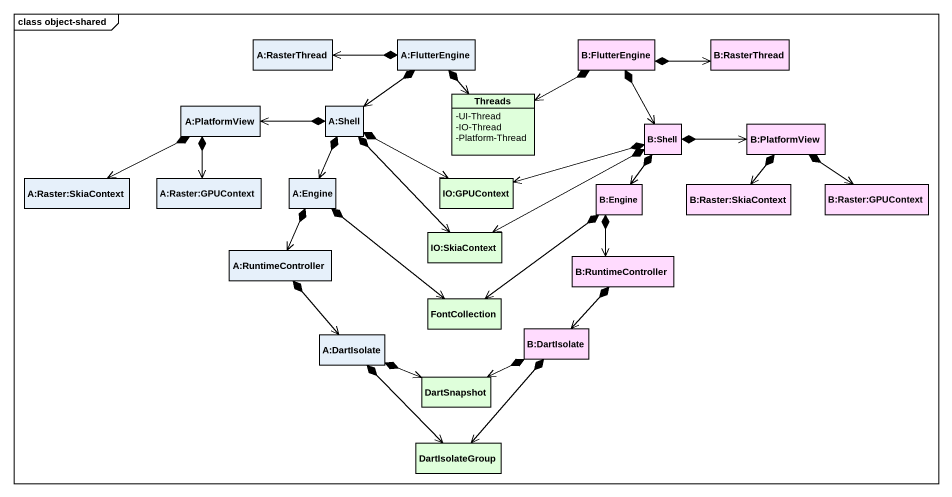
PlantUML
@startuml
mainframe class object-shared
hide circle
hide empty members
skinparam classAttributeIconSize 0
class "A:RasterThread" as A_RasterThread
class "A:FlutterEngine" as A_FlutterEngine
class "B:FlutterEngine" as B_FlutterEngine #FFDBFE
class "B:RasterThread" as B_RasterThread #FFDBFE
class Threads #DFFFDB {
  -UI-Thread
  -IO-Thread
  -Platform-Thread
}
class "A:PlatformView" as A_PlatformView
class "A:Shell" as A_Shell
class "B:Shell" as B_Shell #FFDBFE
class "B:PlatformView" as B_PlatformView #FFDBFE
class "A:Raster:SkiaContext" as A_Raster_SkiaContext
class "A:Raster:GPUContext" as A_Raster_GPUContext
class "A:Engine" as A_Engine
class "IO:GPUContext" as IO_GPUContext #DFFFDB
class "B:Engine" as B_Engine #FFDBFE
class "B:Raster:SkiaContext" as B_Raster_SkiaContext #FFDBFE
class "B:Raster:GPUContext" as B_Raster_GPUContext #FFDBFE
class "A:RuntimeController" as A_RuntimeController
class "IO:SkiaContext" as IO_SkiaContext #DFFFDB
class "B:RuntimeController" as B_RuntimeController #FFDBFE
class FontCollection #DFFFDB
class "A:DartIsolate" as A_DartIsolate
class "B:DartIsolate" as B_DartIsolate #FFDBFE
class DartSnapshot #DFFFDB
class DartIsolateGroup #DFFFDB
A_FlutterEngine *-left-> A_RasterThread
A_FlutterEngine *--> Threads
A_FlutterEngine *--> A_Shell
B_FlutterEngine *-right-> B_RasterThread
B_FlutterEngine *-left-> Threads
B_FlutterEngine *--> B_Shell
A_PlatformView *-left-> A_Raster_SkiaContext
A_PlatformView *--> A_Raster_GPUContext
A_Shell *-left-> A_PlatformView
A_Shell *--> A_Engine
A_Shell *-right-> IO_GPUContext
A_Shell *--> IO_SkiaContext
B_Shell *-right-> B_PlatformView
B_Shell *-left-> IO_GPUContext
B_Shell *--> B_Engine
B_Shell *-left-> IO_SkiaContext
B_PlatformView *--> B_Raster_SkiaContext
B_PlatformView *--> B_Raster_GPUContext
A_Engine *--> A_RuntimeController
A_Engine *--> FontCollection
B_Engine *--> B_RuntimeController
B_Engine *--> FontCollection
A_RuntimeController *--> A_DartIsolate
B_RuntimeController *--> B_DartIsolate
A_DartIsolate *-right-> DartSnapshot
A_DartIsolate *--> DartIsolateGroup
B_DartIsolate *-left-> DartSnapshot
B_DartIsolate *--> DartIsolateGroup
@enduml
